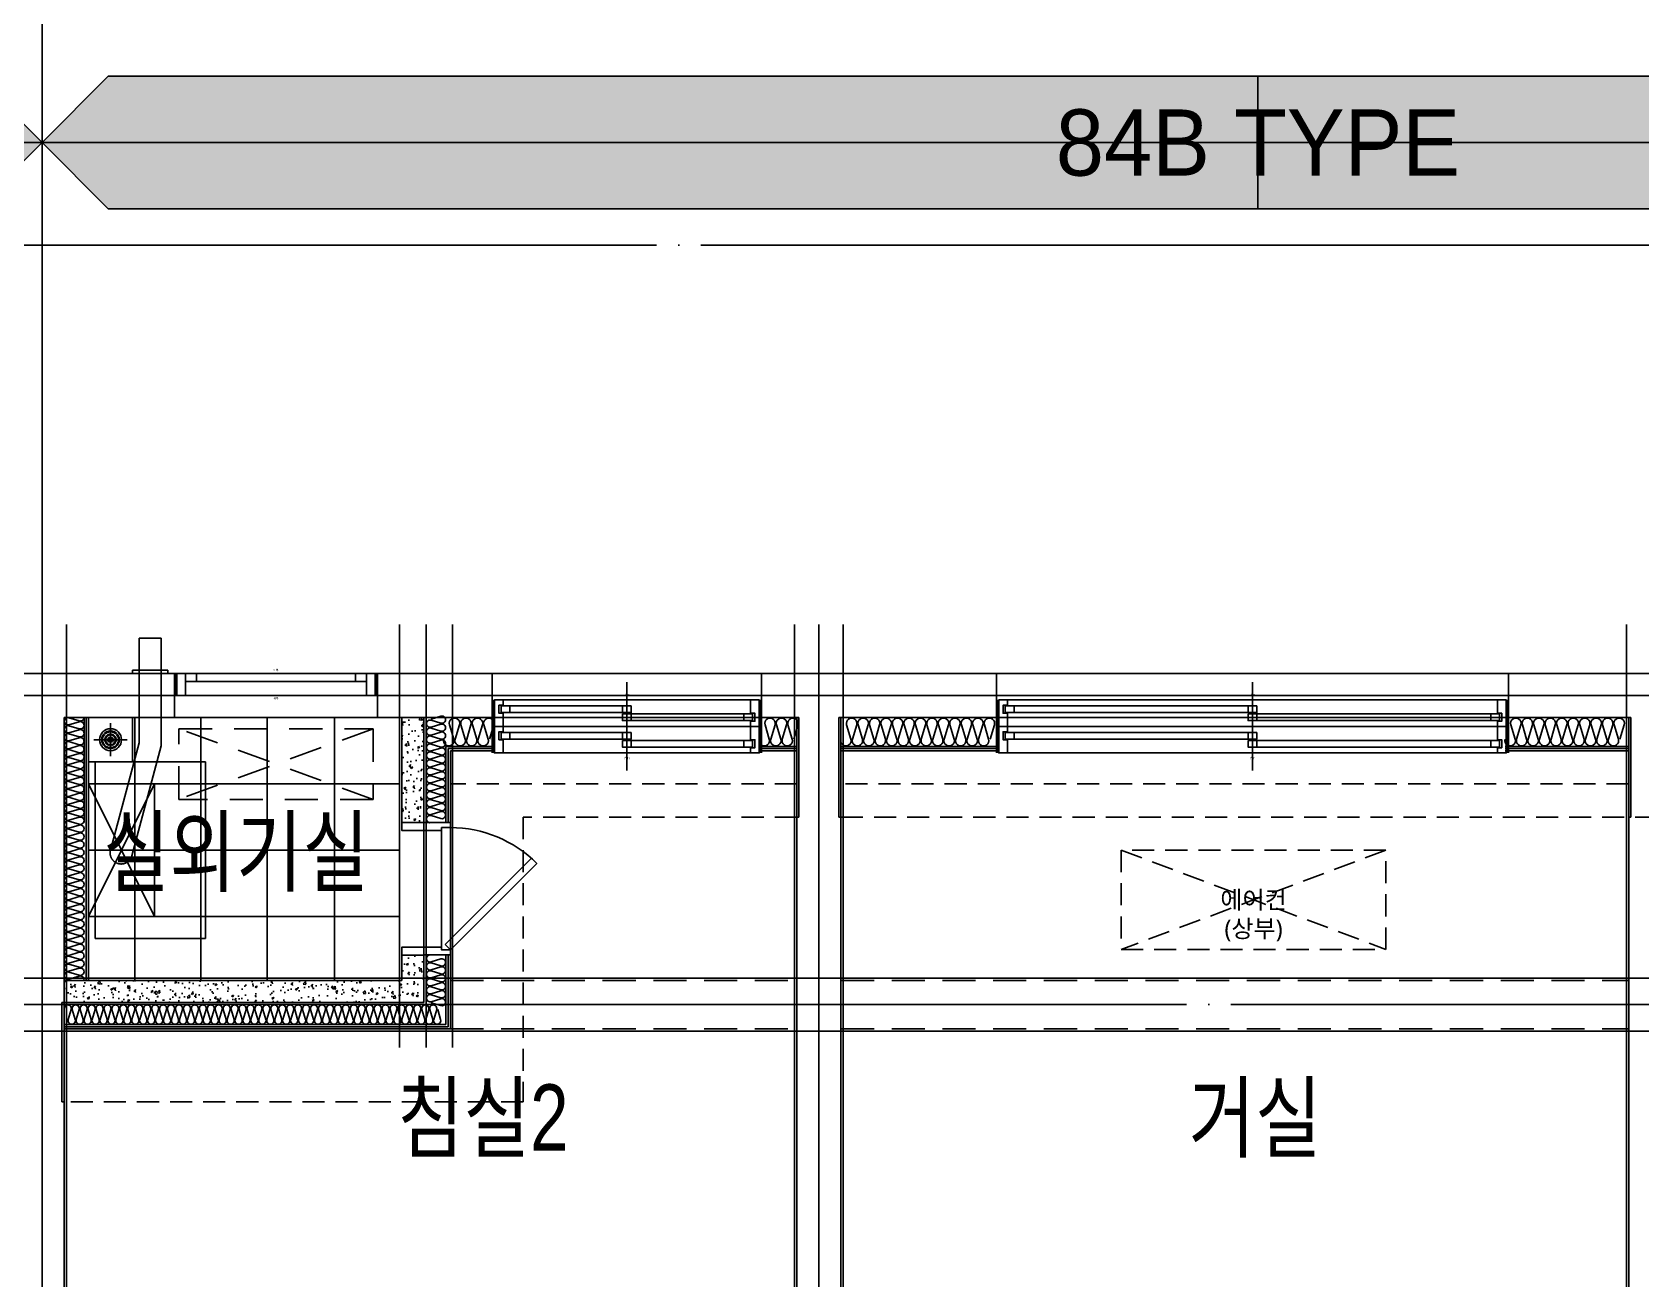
# Model space of a CAD drawing. Header units: millimetres. Extents: x 840000 to 1054178, y 0 to 59400.
# Drawn here: x 888407 to 895697, y 46099 to 51745 of the extents above; entities that cross this region are included whole.
import ezdxf
from ezdxf.enums import TextEntityAlignment as Align
from ezdxf.xclip import XClip

# ---------------------------------------------------------------- set-up
doc = ezdxf.new("R2010")
doc.units = ezdxf.units.MM
doc.header["$LTSCALE"] = 100
doc.header["$XCLIPFRAME"] = 0
for name, pattern in [('X - 단위세대 확장형$0$CEN', [62, 60, -1, 0, -1]), ('X - 단위세대 확장형$0$HID', [1.5, 1, -0.5]), ('X - 단위세대 확장형$0$X-55$0$HD', [2.5, 1.5, -1]), ('X - 단위세대 확장형$0$X-55$0$HID', [2.3, 1.5, -0.8]), ('X - 단위세대 확장형$0$xr-49D(확)$0$HID', [2.3, 1.5, -0.8]), ('X - 평면도$0$CEN', [62, 60, -1, 0, -1])]:
    doc.linetypes.add(name, pattern=pattern)
doc.layers.get('DEFPOINTS').update_dxf_attribs({"color": 145})
for name, color, linetype in [('AA-XXXX-253', 253, 'Continuous'), ('AA-XXXX-TEXT', 3, 'Continuous'), ('SYM', 7, 'Continuous'), ('TEX', 7, 'Continuous'), ('X - 단위세대 확장형$0$A-CEN', 1, 'X - 단위세대 확장형$0$CEN'), ('X - 단위세대 확장형$0$A-CON', 2, 'Continuous'), ('X - 단위세대 확장형$0$A-GIP', 6, 'Continuous'), ('X - 단위세대 확장형$0$A-INS', 9, 'Continuous'), ('X - 단위세대 확장형$0$A-TILE', 253, 'Continuous'), ('X - 단위세대 확장형$0$A-WIN', 4, 'Continuous'), ('X - 단위세대 확장형$0$AA-WAXM-CONC', 2, 'Continuous'), ('X - 단위세대 확장형$0$AA-WAXM-DRYW', 7, 'Continuous'), ('X - 단위세대 확장형$0$AA-XXXX-CNTL', 1, 'X - 단위세대 확장형$0$CEN'), ('X - 단위세대 확장형$0$AA-XXXX-PATT', 8, 'Continuous'), ('X - 단위세대 확장형$0$M-AIR', 1, 'X - 단위세대 확장형$0$HID'), ('X - 단위세대 확장형$0$S-ELE', 4, 'Continuous'), ('X - 단위세대 확장형$0$X-84$0$AA-DWXM-STHC', 9, 'Continuous'), ('X - 단위세대 확장형$0$X-84$0$AA-DWXM-WIND', 4, 'Continuous'), ('X - 단위세대 확장형$0$X-84$0$AA-XXXX-ELEV', 4, 'Continuous'), ('X - 단위세대 확장형$0$xr-49D(확)$0$AA-XXXX-HIDL2', 7, 'X - 단위세대 확장형$0$xr-49D(확)$0$HID'), ('X - 단위세대 확장형$0$결로방지단열재', 7, 'X - 단위세대 확장형$0$HID'), ('X - 단위세대 확장형$0$보일러', 6, 'X - 단위세대 확장형$0$HID'), ('X - 단위세대 확장형$0$실외기', 9, 'X - 단위세대 확장형$0$HID'), ('X - 단위세대 확장형$0$커텐박스', 6, 'X - 단위세대 확장형$0$HID'), ('X - 평면도$0$A-CEN', 1, 'X - 평면도$0$CEN'), ('X - 평면도$0$AA-XXXX-CNTL', 1, 'X - 평면도$0$CEN')]:
    doc.layers.add(name, color=color, linetype=linetype)
for name, color, linetype, plot in [('DEFPOINT', 163, 'Continuous', False), ('X - 단위세대 확장형$0$A-MC', 171, 'Continuous', False), ('X - 단위세대 확장형$0$AA-EL-PCN8', 8, 'Continuous', False), ('X - 단위세대 확장형$0$DEFPOINT', 163, 'Continuous', False)]:
    doc.layers.add(name, color=color, linetype=linetype, plot=plot)
doc.layers.add('X - 단위세대 확장형$0$A-door', color=4, linetype='Continuous', lineweight=25)
doc.styles.add('HAUD01', font='Dotum.ttf')
doc.styles.add('X - 단위세대 확장형$0$X-55$0$맑은 고딕', font='malgun.ttf')
doc.styles.add('X - 단위세대 확장형$0$X-84$0$맑은 고딕', font='malgun.ttf')
pattern_1 = [(320, (-64738.11, 78886.98), (-7.96954, -91.092334), [9.525, -104.775]), (265, (-64738.11, 78886.98), (95.52832, 17.62141), [7.62, -83.82]), (10.451, (-64738.77, 78879.39), (87.55834, -73.47125), [8.095, -89.045]), (316.1842, (-64712.71, 78886.98), (-21.02116, -135.53952), [14.2875, -157.1625]), (6.6356, (-64714.46, 78875.69), (123.71278, -118.70212), [12.1425, -133.5675]), (261.184, (-64712.71, 78886.98), (123.71256, -118.7023), [11.43, -125.73]), (291, (-64719.06, 78874.28), (-51.13276, -75.80744), [9.525, -104.775]), (236, (-64719.06, 78874.28), (92.09398, -30.90101), [7.62, -83.82]), (341.4514, (-64723.32, 78867.965), (40.96143, -106.708245), [8.095, -89.045]), (307.5, (-64738.11, 78886.982), (42.277519, -1.544302), [0, -82.804, 0, -85.09, 0, -84.1375]), (277.5, (-64738.11, 78886.98), (50.090287, -33.409831), [0, -48.514, 0, -80.899, 0, -32.0675]), (237.5, (-64738.11, 78915.303), (-2.864372, -67.795298), [0, -31.75, 0, -99.06, 0, -131.445]), (227.5, (-64738.11, 78928), (12.713246, -74.06459), [0, -41.275, 0, -65.786, 0, -93.345])]

# ---------------------------------------------------------------- blocks, each defined once
blk = doc.blocks.new('*U467')
at = {"layer": 'DEFPOINTS'}
for p, q in [((-1160, -130), (-1160, 110)), ((-1155, -130), (-1155, 110)), ((1155, -130), (1155, 110)), ((1160, -130), (1160, 110))]:
    blk.add_line(p, q, dxfattribs=at)
at = {"layer": 'X - 단위세대 확장형$0$X-84$0$AA-DWXM-WIND'}
for p, q in [((0, 190), (0, -210)), ((-20, 83), (-1080, 83)), ((-20, 53), (-1080, 53)), ((1080, 47), (20, 47)), ((1080, 17), (20, 17)), ((-20, -37), (-1080, -37)), ((-20, -67), (-1080, -67)), ((1080, -73), (20, -73)), ((1080, -103), (20, -103))]:
    blk.add_line(p, q, dxfattribs=at)
at = {"layer": 'X - 단위세대 확장형$0$X-84$0$AA-DWXM-WIND', "color": 8}
for p, q in [((-1110, 110), (1110, 110)), ((-1110, -10), (1110, -10)), ((-1110, -130), (1110, -130))]:
    blk.add_line(p, q, dxfattribs=at)
at = {"layer": 'X - 단위세대 확장형$0$X-84$0$AA-DWXM-WIND'}
for points in [[(-1110, 86), (-1130, 86), (-1130, 50), (-1110, 50), (-1110, -10), (-1110, -10), (-1150, -10), (-1150, 110), (-1110, 110), (-1110, 86)], [(1110, 14), (1130, 14), (1130, 50), (1110, 50), (1110, 110), (1110, 110), (1150, 110), (1150, -10), (1110, -10), (1110, 14)], [(-1110, -34), (-1130, -34), (-1130, -70), (-1110, -70), (-1110, -130), (-1110, -130), (-1150, -130), (-1150, -10), (-1110, -10), (-1110, -34)], [(1110, -106), (1130, -106), (1130, -70), (1110, -70), (1110, -10), (1110, -10), (1150, -10), (1150, -130), (1110, -130), (1110, -106)]]:
    blk.add_lwpolyline(points, dxfattribs=at)
for points in [[(-1080, 53), (-1080, 83), (-1120, 83), (-1120, 53)], [(20, 53), (20, 83), (-20, 83), (-20, 53)], [(-20, 17), (20, 17), (20, 47), (-20, 47)], [(1120, 17), (1120, 47), (1080, 47), (1080, 17)], [(-1080, -67), (-1080, -37), (-1120, -37), (-1120, -67)], [(20, -67), (20, -37), (-20, -37), (-20, -67)], [(-20, -103), (20, -103), (20, -73), (-20, -73)], [(1120, -103), (1120, -73), (1080, -73), (1080, -103)]]:
    blk.add_lwpolyline(points, close=True, dxfattribs=at)
at = {"layer": 'DEFPOINTS', "style": 'X - 단위세대 확장형$0$X-84$0$맑은 고딕', "width": 0.9}
for s, p in [('내부', (0, 133.2)), ('외부', (0, -152.2))]:
    blk.add_text(s, height=10, dxfattribs=at).set_placement(p, align=Align.MIDDLE_CENTER)
blk = doc.blocks.new('*U466')
at = {"layer": 'DEFPOINTS'}
for p, q in [((-460, -64), (-460, 36)), ((-455, -64), (-455, 36)), ((455, -64), (455, 36)), ((460, -64), (460, 36))]:
    blk.add_line(p, q, dxfattribs=at)
at = {"layer": 'X - 단위세대 확장형$0$X-84$0$AA-DWXM-WIND'}
for p, q in [((-360, 36), (360, 36)), ((-360, 0), (360, 0))]:
    blk.add_line(p, q, dxfattribs=at)
at = {"layer": 'X - 단위세대 확장형$0$X-84$0$AA-DWXM-WIND', "color": 8}
blk.add_line((410, -64), (-410, -64), dxfattribs=at)
at = {"layer": 'X - 단위세대 확장형$0$X-84$0$AA-DWXM-WIND'}
for points in [[(-410, 36), (-450, 36), (-450, -64), (-410, -64)], [(-410, 36), (-360, 36), (-360, 0), (-410, 0)], [(410, 36), (360, 36), (360, 0), (410, 0)], [(450, 36), (410, 36), (410, -64), (450, -64)]]:
    blk.add_lwpolyline(points, close=True, dxfattribs=at)
at = {"layer": 'DEFPOINTS', "style": 'X - 단위세대 확장형$0$X-84$0$맑은 고딕', "width": 0.9}
for s, p in [('외부', (-0.7, 51.4)), ('내부', (-0.7, -76.3))]:
    blk.add_text(s, height=10, dxfattribs=at).set_placement(p, align=Align.MIDDLE_CENTER)
blk = doc.blocks.new('X - 단위세대 확장형$0$X-84$0$FD')
at = {"layer": 'X - 단위세대 확장형$0$X-84$0$AA-DWXM-STHC'}
for p, q in [((101.5, 114.3), (-98.5, 114.3)), ((-98.5, -85.7), (-98.5, 114.3)), ((1.5, 89.3), (1.5, -60.7)), ((101.5, -85.7), (101.5, 114.3)), ((76.5, 14.3), (-73.5, 14.3)), ((-34.4, 17.6), (-38.4, 17.6)), ((-34.3, 10.8), (-38.3, 10.8)), ((-28.2, 41.1), (-25.4, 38.3)), ((-22.5, 41.1), (-25.4, 43.9)), ((-20.3, 17.6), (-24.3, 17.6)), ((-20.2, 10.8), (-24.3, 10.8)), ((-5.8, 17.6), (-10, 17.6)), ((-5.7, 10.8), (-10, 10.8)), ((-2.4, 50.1), (-2.4, 54.1)), ((-2.4, 36), (-2.4, 40)), ((-2.4, 21.3), (-2.4, 25.7)), ((-2.4, 3), (-2.4, 7.3)), ((5.4, 50.1), (5.4, 54.1)), ((5.4, 36), (5.4, 40)), ((5.4, 21.3), (5.4, 25.7)), ((5.4, 3), (5.4, 7.3)), ((13, 10.8), (8.7, 10.8)), ((13, 17.6), (8.8, 17.6)), ((27.3, 10.8), (23.2, 10.8)), ((27.3, 17.6), (23.3, 17.6)), ((28.3, 44), (25.5, 41.1)), ((28.3, 38.3), (31.2, 41.1)), ((41.3, 10.8), (37.3, 10.8)), ((41.4, 17.6), (37.4, 17.6)), ((-28.2, -12.5), (-25.3, -9.7)), ((-22.5, -12.5), (-25.3, -15.4)), ((-2.4, -11.4), (-2.4, -7.3)), ((-2.4, -25.5), (-2.4, -21.5)), ((5.4, -11.4), (5.4, -7.3)), ((5.4, -25.5), (5.4, -21.5)), ((25.5, -12.6), (28.3, -15.4)), ((31.1, -12.6), (28.3, -9.7)), ((101.5, -85.7), (-98.5, -85.7))]:
    blk.add_line(p, q, dxfattribs=at)
blk.add_circle((1.5, 14.3), 50, dxfattribs=at)
for radius, start, end in [(40, 137.93774, 175.31724), (40, 184.97072, 222.13129), (36, 138.26449, 174.79557), (36, 185.52465, 221.81223), (40, 95.59633, 132.20576), (26, 98.62864, 172.78471), (26, 187.66047, 261.37136), (36, 96.22048, 131.895), (22, 100.21298, 171.46382), (22, 189.0641, 259.78702), (12, 108.96946, 164.20902), (12, 196.78745, 251.03054), (8, 119.18271, 155.90861), (8, 205.67291, 240.81729), (40, 47.86871, 84.42506), (36, 48.18777, 83.80332), (26, 7.21529, 81.4045), (22, 8.53618, 79.82636), (12, 15.79098, 71.10559), (8, 24.09139, 60.93919), (26, 278.5955, 352.33953), (22, 280.17364, 350.9359), (12, 288.89441, 343.21255), (8, 299.06081, 334.32709), (36, 5.20443, 41.81829), (36, 318.105, 354.47535), (40, 317.79424, 355.02928), (40, 4.68276, 42.13674), (40, 227.86326, 264.40367), (36, 228.18171, 263.77952), (36, 276.19668, 311.73551), (40, 275.57494, 312.06226)]:
    blk.add_arc((1.5, 14.3), radius, start, end, dxfattribs=at)
blk = doc.blocks.new('X - 단위세대 확장형$0$X-55$0$보일러(양평)_3')
at = {"layer": 'X - 단위세대 확장형$0$보일러', "linetype": 'X - 단위세대 확장형$0$X-55$0$HID', "ltscale": 50}
for p, q in [((0, 430), (-600, 130)), ((0, 130), (-600, 430))]:
    blk.add_line(p, q, dxfattribs=at)
at = {"layer": 'X - 단위세대 확장형$0$보일러', "color": 252, "ltscale": 50}
blk.add_lwpolyline([(100, -100), (100, 400), (-700, 400), (-700, -100)], close=True, dxfattribs=at)
at = {"layer": 'X - 단위세대 확장형$0$보일러', "linetype": 'X - 단위세대 확장형$0$X-55$0$HID', "ltscale": 50}
for points in [[(0, 130), (0, 430), (-600, 430), (-600, 130)], [(500, 230), (500, 70), (515, 70), (515, 230)]]:
    blk.add_lwpolyline(points, close=True, dxfattribs=at)
blk.add_lwpolyline([(-300, 330), (185.2, 200), (660, 200), (660, 100), (172, 100), (-325.9, 233.4)], dxfattribs=at)
blk.add_arc((-312.9, 281.7), 50, 75, 255, dxfattribs=at)
blk = doc.blocks.new('X - 단위세대 확장형$0$X-55$0$실외기실 점검문')
at = {"layer": 'X - 단위세대 확장형$0$A-door', "color": 8}
for p, q in [((-119.7, 577), (-119.7, 23)), ((-79.7, 565), (-79.7, 36)), ((0.3, 564), (0.3, 35))]:
    blk.add_line(p, q, dxfattribs=at)
at = {"layer": 'X - 단위세대 확장형$0$A-door'}
for points in [[(0.3, 600), (0.3, 564), (-79.7, 564), (-79.7, 577), (-119.7, 577), (-119.7, 600)], [(-95.6, 47), (-119.7, 23), (-511.4, 414.7), (-487.4, 438.8)], [(0.3, 0), (0.3, 36), (-79.7, 36), (-79.7, 23), (-119.7, 23), (-119.7, 0)]]:
    blk.add_lwpolyline(points, close=True, dxfattribs=at)
at = {"layer": 'X - 단위세대 확장형$0$A-door', "color": 1}
blk.add_arc((-119.7, 23), 554, 90, 135, dxfattribs=at)
blk = doc.blocks.new('*U477')
at = {"layer": 'DEFPOINTS'}
for p, q in [((-610, -130), (-610, 110)), ((-605, -130), (-605, 110)), ((605, -130), (605, 110)), ((610, -130), (610, 110))]:
    blk.add_line(p, q, dxfattribs=at)
at = {"layer": 'X - 단위세대 확장형$0$X-84$0$AA-DWXM-WIND'}
for p, q in [((0, 190), (0, -210)), ((-20, 83), (-530, 83)), ((-20, 53), (-530, 53)), ((530, 47), (20, 47)), ((530, 17), (20, 17)), ((-20, -37), (-530, -37)), ((-20, -67), (-530, -67)), ((530, -73), (20, -73)), ((530, -103), (20, -103))]:
    blk.add_line(p, q, dxfattribs=at)
at = {"layer": 'X - 단위세대 확장형$0$X-84$0$AA-DWXM-WIND', "color": 8}
for p, q in [((-560, 110), (560, 110)), ((-560, -10), (560, -10)), ((-560, -130), (560, -130))]:
    blk.add_line(p, q, dxfattribs=at)
at = {"layer": 'X - 단위세대 확장형$0$X-84$0$AA-DWXM-WIND'}
for points in [[(-560, 86), (-580, 86), (-580, 50), (-560, 50), (-560, -10), (-560, -10), (-600, -10), (-600, 110), (-560, 110), (-560, 86)], [(560, 14), (580, 14), (580, 50), (560, 50), (560, 110), (560, 110), (600, 110), (600, -10), (560, -10), (560, 14)], [(-560, -34), (-580, -34), (-580, -70), (-560, -70), (-560, -130), (-560, -130), (-600, -130), (-600, -10), (-560, -10), (-560, -34)], [(560, -106), (580, -106), (580, -70), (560, -70), (560, -10), (560, -10), (600, -10), (600, -130), (560, -130), (560, -106)]]:
    blk.add_lwpolyline(points, dxfattribs=at)
for points in [[(-530, 53), (-530, 83), (-570, 83), (-570, 53)], [(20, 53), (20, 83), (-20, 83), (-20, 53)], [(-20, 17), (20, 17), (20, 47), (-20, 47)], [(570, 17), (570, 47), (530, 47), (530, 17)], [(-530, -67), (-530, -37), (-570, -37), (-570, -67)], [(20, -67), (20, -37), (-20, -37), (-20, -67)], [(-20, -103), (20, -103), (20, -73), (-20, -73)], [(570, -103), (570, -73), (530, -73), (530, -103)]]:
    blk.add_lwpolyline(points, close=True, dxfattribs=at)
at = {"layer": 'DEFPOINTS', "style": 'X - 단위세대 확장형$0$X-84$0$맑은 고딕', "width": 0.9}
for s, p in [('내부', (0, 133.2)), ('외부', (0, -152.2))]:
    blk.add_text(s, height=10, dxfattribs=at).set_placement(p, align=Align.MIDDLE_CENTER)
blk = doc.blocks.new('X - 단위세대 확장형$0$insul1')
blk.add_lwpolyline([(0, 0.25, 1.344031), (0.35, 0.25), (0.2, 0.75, -1.344031), (0.55, 0.75), (0.4, 0.25)], format="xyb")
blk = doc.blocks.new('X - 단위세대 확장형$0$A$C1B995BC2')
at = {"layer": 'X - 단위세대 확장형$0$M-AIR'}
for p, q in [((600, -225), (-600, 225)), ((-600, -225), (600, 225))]:
    blk.add_line(p, q, dxfattribs=at)
blk.add_lwpolyline([(-600, -225), (600, -225), (600, 225), (-600, 225)], close=True, dxfattribs=at)
at = {"layer": 'X - 단위세대 확장형$0$DEFPOINT', "style": 'X - 단위세대 확장형$0$X-55$0$맑은 고딕'}
for s, p in [('(상부)', (0, 130.6)), ('에어컨', (0, 0))]:
    blk.add_text(s, height=80, rotation=180, dxfattribs=at).set_placement(p, align=Align.MIDDLE_CENTER)
blk = doc.blocks.new('X - 단위세대 확장형$0$A$C215C54E9')
at = {"layer": 'X - 단위세대 확장형$0$실외기', "linetype": 'X - 단위세대 확장형$0$X-55$0$HD'}
for p, q in [((440, -160), (-440, 160)), ((440, 160), (-440, -160))]:
    blk.add_line(p, q, dxfattribs=at)
blk.add_lwpolyline([(440, -160), (-440, -160), (-440, 160), (440, 160)], close=True, dxfattribs=at)
blk = doc.blocks.new('X - 단위세대 확장형$0$20220221_84')
at = {"layer": 'X - 단위세대 확장형$0$AA-XXXX-PATT'}
h = blk.add_hatch(dxfattribs=at)
h.set_pattern_fill('AR-CONC', color=256, scale=0.5, angle=-90, style=0)
h.set_pattern_definition(pattern_1)
h.paths.add_polyline_path([(-1495, 9455), (-1281, 9455), (-1281, 9555), (-1395, 9555), (-1395, 11085), (-1495, 11085)])
h = blk.add_hatch(dxfattribs=at)
h.set_pattern_fill('AR-CONC', color=256, scale=0.5, angle=-90, style=0)
h.set_pattern_definition(pattern_1)
h.paths.add_polyline_path([(-680, 9555), (-680, 9455), (-205, 9455), (-205, 9555)])
at = {"layer": 'X - 단위세대 확장형$0$A-CEN'}
for p, q in [((-1505, -201.8), (-1505, 11185)), ((-1698.4, 9445), (217.5, 9445))]:
    blk.add_line(p, q, dxfattribs=at)
at = {"layer": 'X - 단위세대 확장형$0$A-GIP'}
for p, q in [((-1615, 9335), (-1615, 11085)), ((-1605, 9345), (-1605, 11085)), ((-1395, 10985), (-205, 10985)), ((-1395, 10975), (-205, 10975)), ((-1280, 9335), (-1615, 9335)), ((-1280, 9345), (-1605, 9345)), ((-345, 9345), (-680, 9345)), ((-355, 9335), (-680, 9335)), ((-355, 9135), (-355, 9335)), ((-345, 9135), (-345, 9345)), ((-355, 7765), (-355, 7935)), ((-345, 7765), (-345, 7935)), ((-355, 6855), (-355, 7565)), ((-345, 6855), (-345, 7565)), ((-355, 3995), (-355, 4555)), ((-345, 3995), (-345, 4555))]:
    blk.add_line(p, q, dxfattribs=at)
at = {"layer": 'X - 단위세대 확장형$0$A-INS'}
for p, q in [((-1595, 9355), (-1595, 11084.4)), ((-680, 10995), (-205, 10995)), ((-1280, 9355), (-1595, 9355)), ((-335, 9355), (-680, 9355)), ((-335, 9135), (-335, 9355)), ((-335, 7765), (-335, 7935)), ((-335, 6855), (-335, 7565)), ((-335, 3995), (-335, 4555))]:
    blk.add_line(p, q, dxfattribs=at)
blk.add_lwpolyline([(-205, 10995.1, -0.47578), (-219.6, 11016.4), (-205.7, 11063.7, 1.337394), (-237.6, 11063.7), (-223.7, 11016.4, -1.337394), (-255.6, 11016.4), (-241.7, 11063.7, 1.337394), (-273.6, 11063.7), (-259.7, 11016.4, -1.337394), (-291.6, 11016.4), (-277.7, 11063.7, 1.337394), (-309.6, 11063.7), (-295.7, 11016.4, -1.337394), (-327.6, 11016.4), (-313.7, 11063.7, 1.337394), (-345.6, 11063.7), (-331.7, 11016.4, -1.337394), (-363.6, 11016.4), (-349.7, 11063.7, 1.337394), (-381.6, 11063.7), (-367.7, 11016.4, -1.337394), (-399.6, 11016.4), (-385.7, 11063.7, 1.337394), (-417.6, 11063.7), (-403.7, 11016.4, -1.337394), (-435.6, 11016.4), (-421.7, 11063.7, 1.337394), (-453.6, 11063.7), (-439.7, 11016.4, -1.337394), (-471.6, 11016.4), (-457.7, 11063.7, 1.337394), (-489.6, 11063.7), (-475.7, 11016.4, -1.337394), (-507.6, 11016.4), (-493.7, 11063.7, 1.337394), (-525.6, 11063.7), (-511.7, 11016.4, -1.337394), (-543.6, 11016.4), (-529.7, 11063.7, 1.337394), (-561.6, 11063.7), (-547.7, 11016.4, -1.337394), (-579.6, 11016.4), (-565.7, 11063.7, 1.337394), (-597.6, 11063.7), (-583.7, 11016.4, -1.337394), (-615.6, 11016.4), (-601.7, 11063.7, 1.337394), (-633.6, 11063.7), (-619.7, 11016.4, -1.337394), (-651.6, 11016.4), (-637.7, 11063.7, 1.337394), (-669.6, 11063.7), (-655.7, 11016.4, -1.337394), (-687.6, 11016.4), (-673.7, 11063.7, 1.337394), (-705.6, 11063.7), (-691.7, 11016.4, -1.337394), (-723.6, 11016.4), (-709.7, 11063.7, 1.337394), (-741.6, 11063.7), (-727.7, 11016.4, -1.337394), (-759.6, 11016.4), (-745.7, 11063.7, 1.337394), (-777.6, 11063.7), (-763.7, 11016.4, -1.337394), (-795.6, 11016.4), (-781.7, 11063.7, 1.337394), (-813.6, 11063.7), (-799.7, 11016.4, -1.337394), (-831.6, 11016.4), (-817.7, 11063.7, 1.337394), (-849.6, 11063.7), (-835.7, 11016.4, -1.337394), (-867.6, 11016.4), (-853.7, 11063.7, 1.337394), (-885.6, 11063.7), (-871.7, 11016.4, -1.337394), (-903.6, 11016.4), (-889.7, 11063.7, 1.337394), (-921.6, 11063.7), (-907.7, 11016.4, -1.337394), (-939.6, 11016.4), (-925.7, 11063.7, 1.337394), (-957.6, 11063.7), (-943.7, 11016.4, -1.337394), (-975.6, 11016.4), (-961.7, 11063.7, 1.337394), (-993.6, 11063.7), (-979.7, 11016.4, -1.337394), (-1011.6, 11016.4), (-997.7, 11063.7, 1.337394), (-1029.6, 11063.7), (-1015.7, 11016.4, -1.337394), (-1047.6, 11016.4), (-1033.7, 11063.7, 1.337394), (-1065.6, 11063.7), (-1051.7, 11016.4, -1.337394), (-1083.6, 11016.4), (-1069.7, 11063.7, 1.337394), (-1101.6, 11063.7), (-1087.7, 11016.4, -1.337394), (-1119.6, 11016.4), (-1105.7, 11063.7, 1.337394), (-1137.6, 11063.7), (-1123.7, 11016.4, -1.337394), (-1155.6, 11016.4), (-1141.7, 11063.7, 1.337394), (-1173.6, 11063.7), (-1159.7, 11016.4, -1.337394), (-1191.6, 11016.4), (-1177.7, 11063.7, 1.337394), (-1209.6, 11063.7), (-1195.7, 11016.4, -1.337394), (-1227.6, 11016.4), (-1213.7, 11063.7, 1.337394), (-1245.6, 11063.7), (-1231.7, 11016.4, -1.337394), (-1263.6, 11016.4), (-1249.7, 11063.7, 1.337394), (-1281.6, 11063.7), (-1267.7, 11016.4, -1.337394), (-1299.6, 11016.4), (-1285.7, 11063.7, 1.337394), (-1317.6, 11063.7), (-1303.7, 11016.4, -1.337394), (-1335.6, 11016.4), (-1321.7, 11063.7, 1.337394), (-1353.6, 11063.7), (-1339.7, 11016.4, -1.337394), (-1371.6, 11016.4), (-1357.7, 11063.7, 1.337394), (-1389.6, 11063.7), (-1375.7, 11016.4, -0.565972), (-1395, 10995.4, -0.565972)], format="xyb", dxfattribs=at)
at = {"layer": 'X - 단위세대 확장형$0$A-MC'}
for p, q in [((-1625, -201.8), (-1625, 11185)), ((-1385, -201.8), (-1385, 11185)), ((-4795, 11075), (217.5, 11075)), ((-1698.4, 9565), (217.5, 9565)), ((-1698.4, 9325), (217.5, 9325)), ((-3996.2, 7775), (217.5, 7775)), ((-3996.2, 7555), (217.5, 7555)), ((-3996.2, 4005), (217.5, 4005))]:
    blk.add_line(p, q, dxfattribs=at)
at = {"layer": 'X - 단위세대 확장형$0$A-TILE'}
for p, q in [((-1105, 10975), (-1105, 9565)), ((-805, 10975), (-805, 9565)), ((-505, 10975), (-505, 9565)), ((-1395, 10765), (-205, 10765)), ((-1395, 10465), (-205, 10465)), ((-1395, 10165), (-205, 10165)), ((-1395, 9860), (-205, 9860))]:
    blk.add_line(p, q, dxfattribs=at)
at = {"layer": 'X - 단위세대 확장형$0$AA-EL-PCN8'}
for p, q in [((-205, 9665), (-205, 10585)), ((-5, 9665), (-5, 10585)), ((-205, 7925), (-205, 9145)), ((-5, 7925), (-5, 9145)), ((-205, 6855), (-205, 4545)), ((-5, 6855), (-5, 4545))]:
    blk.add_line(p, q, dxfattribs=at)
at = {"layer": 'X - 단위세대 확장형$0$AA-WAXM-CONC'}
for p, q in [((-5, 10585), (-5, 11185)), ((-8145, 11085), (-205, 11085)), ((-205, 10585), (-205, 11085)), ((-205, 10585), (-5, 10585)), ((-205, 9145), (-205, 9665)), ((-205, 9665), (-5, 9665)), ((-5, 9145), (-5, 9665)), ((-205, 9145), (-5, 9145)), ((-205, 7925), (-5, 7925)), ((-205, 7765), (-205, 7925)), ((-5, 6860), (-5, 7925)), ((-3885, 7765), (-205, 7765)), ((-3885, 7565), (-205, 7565)), ((-205, 6860), (-205, 7565)), ((-5, 6860), (-205, 6860)), ((-5, 4540), (-205, 4540)), ((-205, 3995), (-205, 4540)), ((-5, 2905), (-5, 4540)), ((-3875, 3995), (-205, 3995))]:
    blk.add_line(p, q, dxfattribs=at)
at = {"layer": 'X - 단위세대 확장형$0$AA-WAXM-DRYW'}
for p, q in [((-1495, 9455), (-1495, 11084.4)), ((-1395, 9555), (-1395, 11084.4)), ((-1280, 9555), (-1395, 9555)), ((-205, 9555), (-680, 9555)), ((-1280, 9455), (-1495, 9455)), ((-205, 9455), (-680, 9455))]:
    blk.add_line(p, q, dxfattribs=at)
for points in [[(-1281, 9455), (-1281, 9555), (-1245, 9555), (-1245, 9455)], [(-716, 9455), (-716, 9555), (-680, 9555), (-680, 9455)]]:
    blk.add_lwpolyline(points, close=True, dxfattribs=at)
at = {"layer": 'X - 단위세대 확장형$0$AA-XXXX-CNTL'}
for p, q in [((-8465.1, 11185), (217.5, 11185)), ((-105, -201.8), (-105, 11185)), ((-3996.2, 7665), (217.5, 7665))]:
    blk.add_line(p, q, dxfattribs=at)
at = {"layer": 'X - 단위세대 확장형$0$S-ELE'}
for p, q in [((-205, 10585), (-205, 9665)), ((-5, 10585), (-5, 9665)), ((-205, 9145), (-205, 7925)), ((-5, 9145), (-5, 7925)), ((-205, 6860), (-205, 4540)), ((-5, 6860), (-5, 4540))]:
    blk.add_line(p, q, dxfattribs=at)
at = {"layer": 'X - 단위세대 확장형$0$X-84$0$AA-DWXM-WIND'}
blk.add_line((-205, 9665), (-205, 10585), dxfattribs=at)
at = {"layer": 'X - 단위세대 확장형$0$xr-49D(확)$0$AA-XXXX-HIDL2'}
for p, q in [((-1615, 9335), (-1615, 7765)), ((-1395, 9335), (-1395, 7765)), ((-1615, 7565), (-1615, 3995)), ((-1395, 7565), (-1395, 3995))]:
    blk.add_line(p, q, dxfattribs=at)
for name, p, rotation in [('X - 단위세대 확장형$0$A$C215C54E9', (-415, 10125), 270), ('X - 단위세대 확장형$0$A$C1B995BC2', (-1030, 5695), 90)]:
    blk.add_blockref(name, p, dxfattribs=dict(rotation=rotation))
at = {"xscale": -0.9999999999999998, "rotation": 270}
blk.add_blockref('X - 단위세대 확장형$0$X-55$0$실외기실 점검문', (-1280, 9454.7), dxfattribs=at)
at = {"layer": 'X - 단위세대 확장형$0$A-INS', "row_count": 1}
for p, xscale, yscale, zscale, rotation, column_count, row_spacing, column_spacing in [((-1505, 11084.4), -90.00000000000057, 90.00000000000057, 90.00000000000024, 90, 47, 3.155443620884047e-29, -35.99999999999912), ((-1280, 9445), 90.00000000000043, 90.00000000000043, 90.00000000000043, 180, 6, -3.155443620884047e-30, 35.99999999999897), ((-680, 9445), -90.00000000000043, 90.00000000000043, 90.00000000000024, 180, 13, 5.364254155502879e-29, -35.99999999999897), ((-335, 9365), 130, 130, 130, 270, 4, -2.839899258795642e-29, 51.99999999999997), ((-335, 7935), 130, 130, 130, 270, 3, -2.839899258795642e-29, 51.99999999999997), ((-335, 7565), 130, 130, 130, 270, 13, -2.839899258795642e-29, 51.99999999999997), ((-335, 4555), 130, 130, 130, 270, 10, -2.839899258795642e-29, 51.99999999999997)]:
    blk.add_blockref('X - 단위세대 확장형$0$insul1', p, dxfattribs=dict(at, xscale=xscale, yscale=yscale, zscale=zscale, rotation=rotation, column_count=column_count, row_spacing=row_spacing, column_spacing=column_spacing))
at = {"layer": 'X - 단위세대 확장형$0$A-WIN'}
for name, p, rotation in [('*U466', (-41, 10125), 270), ('*U477', (-255, 8535), 90), ('*U467', (-255, 5700), 90)]:
    blk.add_blockref(name, p, dxfattribs=dict(at, rotation=rotation))
at = {"layer": 'X - 단위세대 확장형$0$X-84$0$AA-XXXX-ELEV', "rotation": 270}
blk.add_blockref('X - 단위세대 확장형$0$X-84$0$FD', (-319.3, 10876.5), dxfattribs=at)
at = {"layer": 'X - 단위세대 확장형$0$보일러'}
blk.add_blockref('X - 단위세대 확장형$0$X-55$0$보일러(양평)_3', (-505, 10545), dxfattribs=at)
blk = doc.blocks.new('X - 단위세대 확장형$0$A$C11416124')
at = {"layer": 'X - 단위세대 확장형$0$A-CEN'}
blk.add_line((7109.4, 7948.8), (3489.4, 7948.8), dxfattribs=at)
at = {"layer": 'X - 단위세대 확장형$0$A-MC'}
for p, q in [((7109.4, 8068.8), (3489.4, 8068.8)), ((7109.4, 7828.8), (3489.4, 7828.8))]:
    blk.add_line(p, q, dxfattribs=at)
at = {"layer": 'X - 단위세대 확장형$0$AA-WAXM-CONC'}
blk.add_line((4099.4, 9448.8), (3489.4, 9448.8), dxfattribs=at)
at = {"layer": 'X - 단위세대 확장형$0$AA-XXXX-CNTL'}
for p, q in [((3489.4, 988.9), (3489.4, 9671.3)), ((7109.4, 9348.8), (3489.4, 9348.8))]:
    blk.add_line(p, q, dxfattribs=at)
blk = doc.blocks.new('X - 단위세대 확장형$0$20220222-결로')
at = {"layer": 'X - 단위세대 확장형$0$A-CON'}
for p, q in [((650, 25190), (640, 25190)), ((650, 24740), (650, 25190)), ((830, 24740), (830, 25190)), ((830, 25190), (840, 25190)), ((4420, 25190), (4410, 25190)), ((4420, 24740), (4420, 25190)), ((640, 24740), (650, 24740)), ((840, 24740), (830, 24740)), ((4410, 24740), (4420, 24740)), ((-2690, 23450), (-2690, 23900)), ((-2690, 23900), (-2680, 23900)), ((-2680, 23450), (-2690, 23450))]:
    blk.add_line(p, q, dxfattribs=at)
at = {"layer": 'X - 단위세대 확장형$0$A-CON', "color": 8}
for p, q in [((640, 25190), (640, 24740)), ((840, 25190), (840, 24740)), ((4410, 25190), (4410, 24740)), ((-2680, 23900), (-2680, 23450))]:
    blk.add_line(p, q, dxfattribs=at)
at = {"layer": 'X - 단위세대 확장형$0$결로방지단열재'}
blk.add_line((7690, 24740), (840, 24740), dxfattribs=at)
blk.add_lwpolyline([(640, 24740), (-600, 24740), (-600, 23450), (-2680, 23450)], dxfattribs=at)
at = {"layer": 'X - 단위세대 확장형$0$커텐박스'}
for p, q in [((640, 24890), (-930, 24890)), ((4410, 24890), (840, 24890))]:
    blk.add_line(p, q, dxfattribs=at)
blk = doc.blocks.new('X - 단위세대 확장형', base_point=(-475.4, -286.7))
at = {"rotation": 90}
blk.add_blockref('X - 단위세대 확장형$0$20220221_84', (78887, 64738.1), dxfattribs=at)
at = {"xscale": -1}
blk.add_blockref('X - 단위세대 확장형$0$A$C11416124', (71191.4, 55284.3), dxfattribs=at)
at = {"layer": 'X - 단위세대 확장형$0$AA-XXXX-CNTL'}
blk.add_line((67702, 64955.6), (67702, 68689.6), dxfattribs=at)
blk.add_blockref('X - 단위세대 확장형$0$20220222-결로', (70482, 39343.1))
blk = doc.blocks.new('20220114_기준층 실명')
at = {"layer": 'AA-XXXX-TEXT', "style": 'HAUD01', "width": 0.8}
for s, p in [('실외기실', (-14208.3, 30724.2)), ('침실2', (-13089.8, 29519.6)), ('거실', (-9590.3, 29519.6))]:
    blk.add_text(s, height=300, dxfattribs=at).set_placement(p, align=Align.MIDDLE_CENTER)
blk = doc.blocks.new('20220111_기준층 세대명')
at = {"layer": 'AA-XXXX-253'}
for points in [[(-15387.3, 33635.9), (-15087.3, 33935.9), (-15387.3, 34235.9), (-18407.3, 34235.9), (-18707.3, 33935.9), (-18407.3, 33635.9)], [(-4476.6, 33635.9), (-4067.3, 33935.9), (-4367.3, 34235.9), (-14787.3, 34235.9), (-15087.3, 33935.9), (-14787.3, 33635.9)]]:
    blk.add_hatch(color=256, dxfattribs=at).paths.add_polyline_path(points)
for points in [[(-15087.3, 33935.9), (-15387.3, 34235.9), (-18407.3, 34235.9), (-18707.3, 33935.9), (-18407.3, 33635.9), (-15387.3, 33635.9)], [(-4067.3, 33935.9), (-4367.3, 34235.9), (-14787.3, 34235.9), (-15087.3, 33935.9), (-14787.3, 33635.9), (-4367.3, 33635.9)]]:
    blk.add_lwpolyline(points, close=True)
at = {"layer": 'DEFPOINT'}
blk.add_line((-9577.3, 34235.9), (-9577.3, 33635.9), dxfattribs=at)
blk.add_lwpolyline([(-1557.2, 3535.9), (-1557.2, 33935.9), (-46952.2, 33935.9), (-46952.2, -4889.1), (-23212.2, -4889.1), (-23212.2, 3535.9), (-1557.2, 3535.9)], dxfattribs=at)
at = {"layer": 'TEX', "style": 'HAUD01'}
blk.add_text('84B TYPE', height=300, dxfattribs=at).set_placement((-9577.3, 33935.9), align=Align.MIDDLE_CENTER)
blk = doc.blocks.new('X - 평면도', base_point=(-475.4, -286.7))
at = {"layer": 'X - 평면도$0$A-CEN', "color": 5}
blk.add_line((1287286.2, 66673.1), (1348213.6, 66673.1), dxfattribs=at)
at = {"layer": 'X - 평면도$0$AA-XXXX-CNTL'}
for p, q in [((1327702, 68689.6), (1327702, 56493.1)), ((1287286.2, 64633.1), (1348213.6, 64633.1))]:
    blk.add_line(p, q, dxfattribs=at)

msp = doc.modelspace()

# ---------------------------------------------------------------- block references
ref = msp.add_blockref('X - 평면도', (-439725.3, -16179.1))
XClip(ref).set_block_clipping_path([(1279249.9173513227, 15892.4151621314), (1363249.9173513227, 75292.4151621313)])

# ---------------------------------------------------------------- next in the draw order: block references
msp.add_blockref('20220111_기준층 세대명', (903539.4, 17309.8))
at = {"layer": 'AA-XXXX-TEXT'}
msp.add_blockref('20220114_기준층 실명', (903539.4, 17309.8), dxfattribs=at)

# ---------------------------------------------------------------- next in the draw order: block references
at = {"layer": 'SYM'}
ref = msp.add_blockref('X - 단위세대 확장형', (820274.7, -16179.1), dxfattribs=at)
XClip(ref).set_block_clipping_path([(27286.2339647645, 22495.2025850526), (88213.6007378809, 68689.6277392105)])

doc.saveas('drawing.dxf')
